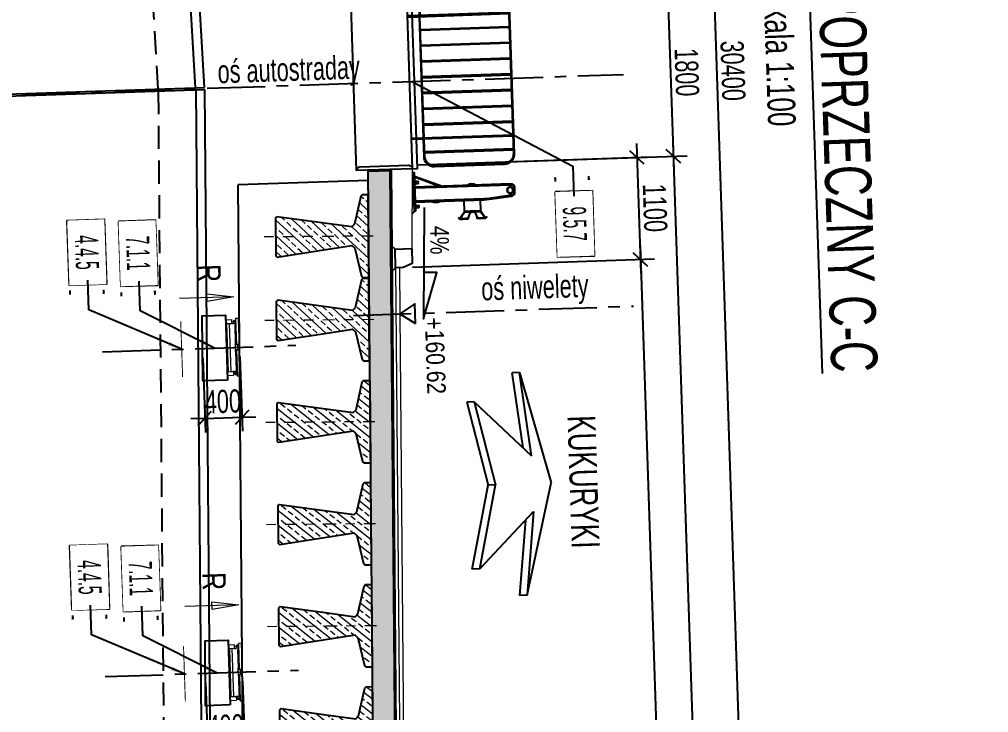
# Model space of a CAD drawing. Header units: metres. Extents: x 8395712 to 9795150, y 4166577 to 5794892.
# Drawn here: x 8418317.16 to 8418327.61, y 5772430.27 to 5772437.74 of the extents above; entities that cross this region are included whole.
import ezdxf
from ezdxf.enums import TextEntityAlignment as Align

# ---------------------------------------------------------------- set-up
doc = ezdxf.new("R2010")
doc.units = ezdxf.units.M
doc.set_wipeout_variables(frame=1)
doc.header["$PDMODE"] = 35
doc.header["$PDSIZE"] = 0.002
doc.linetypes.add('CENTER', pattern=[2, 1.25, -0.25, 0.25, -0.25])
doc.linetypes.add('HIDDEN', pattern=[0.375, 0.25, -0.125])
for name, color, linetype, lineweight in [('$0$AII_M_wyposażenie', 8, 'Continuous', 9), ('AII_M_konstrukcja', 1, 'Continuous', 25), ('AII_M_koty wysokościowe', 1, 'Continuous', 18), ('AII_M_kreskowanie', 8, 'Continuous', 0), ('AII_M_nawierzchnia', 9, 'Continuous', 18), ('AII_M_opisy', 1, 'Continuous', 25), ('AII_M_opisy wymiary', 1, 'Continuous', 25), ('AII_M_osie', 9, 'CENTER', 18), ('AII_M_wymiary', 1, 'Continuous', 25), ('AII_M_wyposazenie', 1, 'Continuous', 25)]:
    doc.layers.add(name, color=color, linetype=linetype, lineweight=lineweight)
for name, color, linetype in [('$4$AII_M_obiekty', 7, 'Continuous'), ('00RysOpi-T', 2, 'Continuous'), ('AII_M_bariery', 8, 'Continuous'), ('AII_M_izolacja', 8, 'Continuous'), ('AII_M_konstrukcja beton', 3, 'Continuous'), ('AII_M_krawężnik', 9, 'Continuous'), ('AII_M_opis', 1, 'Continuous'), ('AII_M_opisy do legendy', 2, 'Continuous'), ('AII_M_osie główne', 8, 'CENTER'), ('AII_M_podpory', 1, 'Continuous'), ('AII_M_wyposażenie', 8, 'Continuous'), ('AII_wyposażenie', 8, 'Continuous')]:
    doc.layers.add(name, color=color, linetype=linetype)
doc.styles.add('AII_norm.', font='CDMSIMPL.shx', dxfattribs={"width": 0.75, "bigfont": 'CDMBIGPL.shx'})
doc.styles.add('CDMSTYLE', font='CDMSIMPL.shx', dxfattribs={"width": 0.7, "bigfont": 'CDMBIGPL.shx'})
doc.dimstyles.new('CDM-ME100MM', dxfattribs={"dimscale": 0.1, "dimtxt": 2.5, "dimasz": 1.5, "dimexe": 1.5, "dimexo": 1, "dimgap": 0.5, "dimtad": 1, "dimdec": 0, "dimlfac": 1000, "dimrnd": 1, "dimzin": 9, "dimtxsty": 'CDMSTYLE', "dimblk": 'OBLIQUE', "dimcen": 2.5, "dimdle": 1.5, "dimclrd": 9, "dimclre": 9, "dimclrt": 1, "dimadec": 1, "dimazin": 2, "dimtfac": 1, "dimtdec": 0, "dimtix": 1, "dimtmove": 2, "dimatfit": 3, "dimldrblk": 'DOT', "dimfxl": 1, "dimtvp": 1, "dimtolj": 1, "dimtzin": 0, "dimlwd": 25, "dimlwe": 25, "dimarcsym": 0})
doc.dimstyles.new('CDM-ME100MM$7', dxfattribs={"dimscale": 0.1, "dimtxt": 2.5, "dimasz": 1.5, "dimexe": 1.5, "dimexo": 1, "dimgap": 0.5, "dimtad": 1, "dimdec": 0, "dimlfac": 1000, "dimrnd": 1, "dimzin": 9, "dimtxsty": 'CDMSTYLE', "dimblk": 'OBLIQUE', "dimcen": 2.5, "dimdle": 1.5, "dimclrd": 9, "dimclre": 9, "dimclrt": 1, "dimadec": 1, "dimazin": 2, "dimtfac": 1, "dimtdec": 0, "dimtix": 1, "dimtmove": 2, "dimatfit": 3, "dimfxl": 1, "dimtvp": 1, "dimtolj": 1, "dimtzin": 0, "dimlwd": 25, "dimlwe": 25, "dimarcsym": 0})

# ---------------------------------------------------------------- blocks, each defined once
blk = doc.blocks.new('Deska_0.6')
at = {"layer": 'AII_M_wyposażenie', "color": 0, "linetype": 'ByBlock', "lineweight": -2}
blk.add_lwpolyline([(0, 0), (0, -0.6, 0.414214), (0.04, -0.56), (0.04, -0.04, 0.414214)], format="xyb", close=True, dxfattribs=at)
blk = doc.blocks.new('Barieroporęcz_1.1')
at = {"layer": 'AII_M_bariery', "color": 0, "linetype": 'ByBlock', "lineweight": -2}
for p, q in [((-0.23, 0.537), (-0.23, 0.717)), ((-0.23, 0.717), (-0.11, 0.717)), ((-0.11, 0.717), (-0.11, 0.537)), ((0.052, 0.669), (0.05, 0.667)), ((-0.11, 0.537), (-0.23, 0.537)), ((-0.112, 0.275), (-0.11, 0.273)), ((0.17, 0.013), (0.05, 0.313)), ((0.161, 0.013), (0.05, 0.291)), ((-0.17, 0.013), (-0.15, 0.013)), ((0.09, 0.013), (0.11, 0.013))]:
    blk.add_line(p, q, dxfattribs=at)
for points in [[(-0.11, 0.013), (-0.11, 0.751, -0.028091), (-0.108, 0.785), (-0.08, 1.053, -0.371293), (-0.037, 1.09), (0.007, 1.09, -0.414214), (0.05, 1.047), (0.05, 0.013)], [(0.042, 0.013), (0.042, 1.047, 0.414214), (0.007, 1.082), (-0.037, 1.082, 0.361555), (-0.071, 1.053), (-0.072, 1.052), (-0.1, 0.785, 0.028091), (-0.102, 0.751), (-0.102, 0.013)], [(-0.31, 0.491), (-0.31, 0.517), (-0.31, 0.573, -0.324981), (-0.305, 0.58), (-0.268, 0.592), (-0.243, 0.6, 0.324981), (-0.238, 0.607), (-0.238, 0.627), (-0.238, 0.647, 0.324981), (-0.243, 0.653), (-0.274, 0.663), (-0.305, 0.673, -0.324981), (-0.31, 0.68), (-0.31, 0.704), (-0.31, 0.762, -0.15172), (-0.309, 0.766), (-0.299, 0.78), (-0.297, 0.778), (-0.306, 0.765, 0.15172), (-0.307, 0.761), (-0.307, 0.704), (-0.307, 0.682, 0.324981), (-0.302, 0.676), (-0.274, 0.666), (-0.24, 0.655, -0.324981), (-0.235, 0.649), (-0.235, 0.627), (-0.235, 0.605, -0.324981), (-0.24, 0.598), (-0.268, 0.589), (-0.302, 0.578, 0.324981), (-0.307, 0.571), (-0.307, 0.517), (-0.307, 0.492, 0.15172), (-0.306, 0.488), (-0.297, 0.475), (-0.299, 0.473), (-0.309, 0.487, -0.15172), (-0.31, 0.491, 0.15172), (-0.309, 0.487)], [(0.052, 0.669, -0.305469), (0.052, 0.584), (0.05, 0.587, 0.3), (0.05, 0.667)], [(-0.112, 0.275, 0.305469), (-0.112, 0.191), (-0.11, 0.193, -0.3), (-0.11, 0.273, -0.425)]]:
    blk.add_lwpolyline(points, format="xyb", dxfattribs=at)
blk.add_lwpolyline([(-0.259, 0.526), (-0.238, 0.539, 0.252386), (-0.235, 0.545), (-0.235, 0.602), (-0.235, 0.708, 0.252386), (-0.238, 0.714), (-0.265, 0.732), (-0.304, 0.757), (-0.301, 0.761), (-0.265, 0.738), (-0.233, 0.717, -0.252386), (-0.23, 0.711), (-0.23, 0.602), (-0.23, 0.542, -0.252386), (-0.233, 0.537), (-0.259, 0.52), (-0.301, 0.492), (-0.304, 0.496)], format="xyb", close=True, dxfattribs=at)
for points in [[(-0.21, 0.013), (-0.21, 0), (0.21, 0), (0.21, 0.013)], [(-0.146, 0.013), (-0.174, 0.013), (-0.174, 0.024), (-0.146, 0.024)], [(-0.17, 0.024), (-0.17, 0.05), (-0.167, 0.053), (-0.153, 0.053), (-0.15, 0.05), (-0.15, 0.024)], [(0.114, 0.013), (0.086, 0.013), (0.086, 0.024), (0.114, 0.024)], [(0.09, 0.024), (0.09, 0.05), (0.093, 0.053), (0.107, 0.053), (0.11, 0.05), (0.11, 0.024)]]:
    blk.add_lwpolyline(points, close=True, dxfattribs=at)
for radius in [0.035, 0.03]:
    blk.add_circle((-0.015, 1.039), radius, dxfattribs=at)
blk = doc.blocks.new('Kierunek_do')
at = {"layer": 'AII_M_opis', "color": 0}
for p, q in [((-0.6, -0.15), (0, 0)), ((0.6, -0.15), (0, 0)), ((-0.15, -0.1), (-0.6, -0.15)), ((-0.45, -0.4), (-0.15, -0.1)), ((0.45, -0.4), (0.15, -0.1)), ((0.15, -0.1), (0.6, -0.15)), ((-0.195, -0.145), (-0.6, -0.19)), ((-0.6, -0.15), (-0.6, -0.19)), ((0.195, -0.145), (0.6, -0.19)), ((0.6, -0.15), (0.6, -0.19)), ((-0.45, -0.4), (0, -0.3)), ((0.45, -0.4), (0, -0.3)), ((0, -0.3), (0, -0.34)), ((-0.45, -0.44), (0, -0.34)), ((0.45, -0.44), (0, -0.34)), ((-0.45, -0.4), (-0.45, -0.44)), ((0.45, -0.4), (0.45, -0.44))]:
    blk.add_line(p, q, dxfattribs=at)
at = {"layer": 'AII_M_opis', "color": 2, "lineweight": 25, "style": 'AII_norm.', "width": 0.7, "flags": 4}
blk.add_attdef('KIERUNEK', text='', height=0.15, rotation=360, dxfattribs=at).set_placement((0, 0.175), align=Align.MIDDLE_CENTER)
blk = doc.blocks.new('$0$ŁożGarn GJ-flat-1')
at = {"layer": '$0$AII_M_wyposażenie', "linetype": 'Continuous', "lineweight": -2, "ltscale": 0.01}
for p, q in [((-0.31, 0.107), (-0.31, 0.14)), ((-0.31, 0.14), (0.31, 0.14)), ((-0.03, 0.107), (-0.31, 0.107)), ((-0.301, 0.101), (-0.301, 0.107)), ((-0.033, 0.107), (-0.033, 0.101)), ((0.03, 0.124), (-0.03, 0.124)), ((-0.03, 0.124), (-0.03, 0.107)), ((-0.025, 0.119), (-0.03, 0.119)), ((-0.025, 0.112), (-0.03, 0.112)), ((0.025, 0.119), (-0.025, 0.119)), ((-0.025, 0.119), (-0.025, 0.098)), ((0.025, 0.119), (0.03, 0.119)), ((0.025, 0.119), (0.025, 0.098)), ((0.025, 0.112), (0.03, 0.112)), ((0.03, 0.124), (0.03, 0.107)), ((0.31, 0.107), (0.03, 0.107)), ((0.033, 0.107), (0.033, 0.101)), ((0.301, 0.101), (0.301, 0.107)), ((0.31, 0.14), (0.31, 0.107)), ((-0.301, 0.101), (-0.033, 0.101)), ((-0.26, 0.065), (-0.3, 0.065)), ((-0.3, 0), (-0.3, 0.065)), ((-0.3, 0), (0.3, 0)), ((-0.292, 0.098), (-0.245, 0.098)), ((-0.292, 0.083), (-0.292, 0.098)), ((-0.292, 0.083), (-0.257, 0.083)), ((-0.28, 0.065), (-0.28, 0.083)), ((-0.26, 0.065), (-0.257, 0.065)), ((-0.26, 0.012), (-0.26, 0.065)), ((-0.26, 0.06), (-0.257, 0.06)), ((0.26, 0.036), (-0.26, 0.036)), ((-0.26, 0.012), (0.26, 0.012)), ((-0.257, 0.06), (-0.257, 0.083)), ((-0.245, 0.095), (-0.245, 0.101)), ((-0.044, 0.095), (-0.245, 0.095)), ((-0.044, 0.098), (-0.044, 0.101)), ((-0.044, 0.098), (-0.025, 0.098)), ((-0.044, 0.098), (-0.044, 0.092)), ((0.044, 0.092), (-0.044, 0.092)), ((0.044, 0.098), (0.025, 0.098)), ((0.301, 0.101), (0.033, 0.101)), ((0.044, 0.098), (0.044, 0.101)), ((0.044, 0.098), (0.044, 0.092)), ((0.245, 0.095), (0.044, 0.095)), ((0.245, 0.095), (0.245, 0.101)), ((0.292, 0.098), (0.245, 0.098)), ((0.292, 0.083), (0.257, 0.083)), ((0.257, 0.06), (0.257, 0.083)), ((0.26, 0.065), (0.257, 0.065)), ((0.26, 0.06), (0.257, 0.06)), ((0.26, 0.065), (0.3, 0.065)), ((0.26, 0.012), (0.26, 0.065)), ((0.28, 0.065), (0.28, 0.083)), ((0.292, 0.083), (0.292, 0.098)), ((0.3, 0), (0.3, 0.065))]:
    blk.add_line(p, q, dxfattribs=at)
blk = doc.blocks.new('*E134')
at = {"layer": '$4$AII_M_obiekty', "lineweight": 18, "rotation": 0.000850774965542019}
blk.add_blockref('$0$ŁożGarn GJ-flat-1', (0, -0.24), dxfattribs=at)
blk = doc.blocks.new('Spadek')
at = {"layer": 'AII_M_wymiary', "color": 9}
blk.add_lwpolyline([(-0.2999, 0), (0.2999, 0), (0.0499, 0.07), (0.0499, 0.07), (0.0499, 0)], dxfattribs=at)
at = {"layer": 'AII_M_wymiary', "color": 1, "style": 'CDMSTYLE', "width": 0.8}
blk.add_attdef('SP', text='', height=0.1, rotation=360, dxfattribs=at).set_placement((-0.125, 0.035), align=Align.CENTER)
blk = doc.blocks.new('_OBLIQUE')
at = {"color": 0, "linetype": 'ByBlock'}
blk.add_line((-0.5, -0.5), (0.5, 0.5), dxfattribs=at)
blk = doc.blocks.new('*D370')
at = {"layer": 'AII_M_opisy wymiary', "color": 9, "linetype": 'ByBlock', "lineweight": 25, "transparency": 16777216}
for p, q in [((8418324.147, 5772438.213), (8418324.217, 5772436.114)), ((8418321.395, 5772437.971), (8418324.302, 5772438.068)), ((8418321.455, 5772436.172), (8418324.362, 5772436.269))]:
    blk.add_line(p, q, dxfattribs=at)
at = {"layer": 'Defpoints', "color": 0, "linetype": 'ByBlock', "lineweight": 25, "transparency": 16777216}
for p in [(8418321.295, 5772437.967), (8418324.212, 5772436.264), (8418321.355, 5772436.168)]:
    blk.add_point(p, dxfattribs=at)
at = {"layer": 'AII_M_opisy wymiary', "color": 9, "linetype": 'ByBlock', "lineweight": 25, "transparency": 16777216, "xscale": 0.15, "yscale": 0.15, "zscale": 0.15}
for p, rotation in [((8418324.152, 5772438.063), 91.92062238634111), ((8418324.212, 5772436.264), 271.9206223863411)]:
    blk.add_blockref('_OBLIQUE', p, dxfattribs=dict(at, rotation=rotation))
at = {"layer": 'AII_M_opisy wymiary', "color": 1, "linetype": 'ByBlock', "lineweight": 25, "transparency": 16777216, "insert": (8418324.357, 5772437.169), "char_height": 0.25, "attachment_point": 5, "rotation": 271.9206, "style": 'CDMSTYLE'}
blk.add_mtext('\\A1;1800', dxfattribs=at)
blk = doc.blocks.new('_DOT')
at = {"color": 0, "linetype": 'ByBlock'}
blk.add_line((-0.5, 0), (-1, 0), dxfattribs=at)
at = {"color": 0, "linetype": 'ByBlock', "const_width": 0.5}
blk.add_lwpolyline([(-0.25, 0, 1), (0.25, 0, 1)], format="xyb", close=True, dxfattribs=at)
blk = doc.blocks.new('*D371')
at = {"layer": 'AII_M_opisy wymiary', "color": 9, "linetype": 'ByBlock', "lineweight": 25, "transparency": 16777216}
for p, q in [((8418323.816, 5772436.401), (8418323.863, 5772435.002)), ((8418321.455, 5772436.172), (8418323.971, 5772436.256)), ((8418321.398, 5772435.069), (8418324.008, 5772435.157))]:
    blk.add_line(p, q, dxfattribs=at)
at = {"layer": 'Defpoints', "color": 0, "linetype": 'ByBlock', "lineweight": 25, "transparency": 16777216}
for p in [(8418321.355, 5772436.168), (8418323.858, 5772435.152), (8418321.298, 5772435.066)]:
    blk.add_point(p, dxfattribs=at)
at = {"layer": 'AII_M_opisy wymiary', "color": 9, "linetype": 'ByBlock', "lineweight": 25, "transparency": 16777216, "xscale": 0.15, "yscale": 0.15, "zscale": 0.15}
for p, rotation in [((8418323.821, 5772436.251), 91.92062238634111), ((8418323.858, 5772435.152), 271.9206223863411)]:
    blk.add_blockref('_OBLIQUE', p, dxfattribs=dict(at, rotation=rotation))
at = {"layer": 'AII_M_opisy wymiary', "color": 1, "linetype": 'ByBlock', "lineweight": 25, "transparency": 16777216, "insert": (8418324.014, 5772435.707), "char_height": 0.25, "attachment_point": 5, "rotation": 271.9206, "style": 'CDMSTYLE'}
blk.add_mtext('\\A1;1100', dxfattribs=at)
blk = doc.blocks.new('*D372')
at = {"layer": 'AII_M_opisy wymiary', "color": 9, "linetype": 'ByBlock', "lineweight": 25, "transparency": 16777216}
for p, q in [((8418323.853, 5772435.301), (8418324.241, 5772423.708)), ((8418321.398, 5772435.069), (8418324.008, 5772435.157)), ((8418321.526, 5772423.767), (8418324.386, 5772423.863))]:
    blk.add_line(p, q, dxfattribs=at)
at = {"layer": 'Defpoints', "color": 0, "linetype": 'ByBlock', "lineweight": 25, "transparency": 16777216}
for p in [(8418321.298, 5772435.066), (8418324.236, 5772423.858), (8418321.426, 5772423.764)]:
    blk.add_point(p, dxfattribs=at)
at = {"layer": 'AII_M_opisy wymiary', "color": 9, "linetype": 'ByBlock', "lineweight": 25, "transparency": 16777216, "xscale": 0.15, "yscale": 0.15, "zscale": 0.15}
for p, rotation in [((8418323.858, 5772435.152), 91.92062238634111), ((8418324.236, 5772423.858), 271.9206223863411)]:
    blk.add_blockref('_OBLIQUE', p, dxfattribs=dict(at, rotation=rotation))
at = {"layer": 'AII_M_opisy wymiary', "color": 1, "linetype": 'ByBlock', "lineweight": 25, "transparency": 16777216, "insert": (8418324.222, 5772429.511), "char_height": 0.25, "attachment_point": 5, "rotation": 271.9206, "style": 'CDMSTYLE'}
blk.add_mtext('\\A1;11300', dxfattribs=at)
blk = doc.blocks.new('*D369')
at = {"layer": 'AII_M_opisy wymiary', "color": 9, "linetype": 'ByBlock', "lineweight": 25, "transparency": 16777216}
for p, q in [((8418324.207, 5772436.414), (8418324.697, 5772421.822)), ((8418321.455, 5772436.172), (8418324.362, 5772436.269)), ((8418321.716, 5772421.872), (8418324.842, 5772421.977))]:
    blk.add_line(p, q, dxfattribs=at)
at = {"layer": 'Defpoints', "color": 0, "linetype": 'ByBlock', "lineweight": 25, "transparency": 16777216}
for p in [(8418321.355, 5772436.168), (8418324.692, 5772421.972), (8418321.616, 5772421.869)]:
    blk.add_point(p, dxfattribs=at)
at = {"layer": 'AII_M_opisy wymiary', "color": 9, "linetype": 'ByBlock', "lineweight": 25, "transparency": 16777216, "xscale": 0.15, "yscale": 0.15, "zscale": 0.15}
for p, rotation in [((8418324.212, 5772436.264), 91.92062238634111), ((8418324.692, 5772421.972), 271.9206223863411)]:
    blk.add_blockref('_OBLIQUE', p, dxfattribs=dict(at, rotation=rotation))
at = {"layer": 'AII_M_opisy wymiary', "color": 1, "linetype": 'ByBlock', "lineweight": 25, "transparency": 16777216, "insert": (8418324.627, 5772429.124), "char_height": 0.25, "attachment_point": 5, "rotation": 271.9206, "style": 'CDMSTYLE'}
blk.add_mtext('\\A1;14300', dxfattribs=at)
blk = doc.blocks.new('*D366')
at = {"layer": 'AII_M_opisy wymiary', "color": 9, "linetype": 'ByBlock', "lineweight": 25, "transparency": 16777216}
for p, q in [((8418324.164, 5772452.522), (8418325.193, 5772421.839)), ((8418320.697, 5772452.255), (8418324.319, 5772452.377)), ((8418321.716, 5772421.872), (8418325.338, 5772421.994))]:
    blk.add_line(p, q, dxfattribs=at)
at = {"layer": 'Defpoints', "color": 0, "linetype": 'ByBlock', "lineweight": 25, "transparency": 16777216}
for p in [(8418320.597, 5772452.252), (8418325.188, 5772421.989), (8418321.616, 5772421.869)]:
    blk.add_point(p, dxfattribs=at)
at = {"layer": 'AII_M_opisy wymiary', "color": 9, "linetype": 'ByBlock', "lineweight": 25, "transparency": 16777216, "xscale": 0.15, "yscale": 0.15, "zscale": 0.15}
for p, rotation in [((8418324.169, 5772452.372), 91.92062238634111), ((8418325.188, 5772421.989), 271.9206223863411)]:
    blk.add_blockref('_OBLIQUE', p, dxfattribs=dict(at, rotation=rotation))
at = {"layer": 'AII_M_opisy wymiary', "color": 1, "linetype": 'ByBlock', "lineweight": 25, "transparency": 16777216, "insert": (8418324.854, 5772437.186), "char_height": 0.25, "attachment_point": 5, "rotation": 271.9206, "style": 'CDMSTYLE'}
blk.add_mtext('\\A1;30400', dxfattribs=at)
blk = doc.blocks.new('00kota3')
at = {"layer": 'AII_M_koty wysokościowe', "color": 0, "linetype": 'Continuous', "lineweight": -2}
blk.add_lwpolyline([(1.08, 1.66), (-1.04, 1.66), (0, 0)], close=True, dxfattribs=at)
at = {"layer": 'AII_M_koty wysokościowe', "color": 0, "linetype": 'Continuous', "lineweight": -2, "style": 'CDMSTYLE', "width": 0.85}
blk.add_attdef('%%P000.000', (0.49, 2.69), '', height=2, dxfattribs=at)
blk = doc.blocks.new('OpiNum01')
at = {"layer": 'AII_M_opisy do legendy', "color": 0, "linetype": 'Continuous'}
blk.add_lwpolyline([(-3.5, -2), (3.5, -2), (3.5, 2), (-3.5, 2)], close=True, dxfattribs=at)
at = {"color": 9, "linetype": 'Continuous', "lineweight": 25, "style": 'CDMSTYLE', "width": 0.7, "flags": 1}
for tag, p in [('NAZWAPOL', (-4.1, -6.8)), ('NAZWAANG', (-4.1, -10.48)), ('SPECYF', (-4.1, -14.15)), ('ID', (-4.1, -17.82)), ('BAZA', (-4.1, -21.5)), ('RYSUNEK', (-4.1, -25.17))]:
    blk.add_attdef(tag, p, '', height=2, dxfattribs=at)
at = {"layer": 'AII_M_opisy do legendy', "linetype": 'Continuous', "lineweight": -2, "style": 'CDMSTYLE', "width": 0.5}
blk.add_attdef('NR', text='', height=2.5, dxfattribs=at).set_placement((0, 0), align=Align.MIDDLE)
at = {"color": 0, "linetype": 'Continuous'}
blk.add_wipeout([(-3.5, -2), (3.5, -2), (3.5, 2), (-3.5, 2)], dxfattribs=at).dxf.layer = 'AII_M_opisy do legendy'
blk = doc.blocks.new('OpiTxt01')
at = {"color": 0, "linetype": 'Continuous', "lineweight": 20, "style": 'CDMSTYLE', "width": 0.7}
blk.add_attdef('TEKST_GORNY', (1, 0.89), '', height=2, dxfattribs=at)
at = {"color": 0, "linetype": 'Continuous', "lineweight": -2, "style": 'CDMSTYLE', "width": 0.7}
blk.add_attdef('TEKST_DOLNY', (1.05, -2.73), '', height=2, dxfattribs=at)
blk = doc.blocks.new('Balustrada1_1x2m')
at = {"color": 0, "linetype": 'ByBlock', "lineweight": -2}
blk.add_lwpolyline([(-0.769, 0, 0.414214), (-0.881, -0.112), (-0.881, -0.868, 0.414214), (-0.769, -0.98), (-0.581, -0.98), (-0.581, -0.968), (-0.769, -0.968, -0.414214), (-0.869, -0.868), (-0.869, -0.112, -0.414214), (-0.769, -0.012), (0.939, -0.012, -0.414214), (1.039, -0.112), (1.039, -0.868, -0.414214), (0.939, -0.968), (0.751, -0.968), (0.751, -0.98), (0.939, -0.98, 0.414214), (1.051, -0.868), (1.051, -0.112, 0.414214), (0.939, 0, 0)], format="xyb", close=True, dxfattribs=at)
for points in [[(-0.73, -0.968), (-0.73, -0.012), (-0.72, -0.012), (-0.72, -0.968)], [(-0.581, -1.1), (-0.569, -1.1), (-0.569, -0.012), (-0.581, -0.012)], [(-0.43, -0.97), (-0.43, -0.012), (-0.42, -0.012), (-0.42, -0.97)], [(-0.26, -0.97), (-0.26, -0.012), (-0.25, -0.012), (-0.25, -0.97)], [(-0.08, -0.97), (-0.08, -0.012), (-0.09, -0.012), (-0.09, -0.97)], [(0.09, -0.97), (0.09, -0.012), (0.08, -0.012), (0.08, -0.97)], [(0.26, -0.97), (0.26, -0.012), (0.25, -0.012), (0.25, -0.97)], [(0.43, -0.97), (0.43, -0.012), (0.42, -0.012), (0.42, -0.97)], [(0.6, -0.97), (0.6, -0.012), (0.59, -0.012), (0.59, -0.97)], [(0.751, -1.1), (0.739, -1.1), (0.739, -0.012), (0.751, -0.012)], [(0.9, -0.968), (0.9, -0.012), (0.89, -0.012), (0.89, -0.968)], [(-0.569, -0.98), (0.739, -0.98), (0.739, -0.97), (-0.569, -0.97)]]:
    blk.add_lwpolyline(points, close=True, dxfattribs=at)
blk = doc.blocks.new('*D401')
at = {"layer": 'AII_M_opisy wymiary', "color": 9, "linetype": 'ByBlock', "lineweight": 25, "transparency": 16777216}
for p, q in [((8418319.568, 5772430.605), (8418319.595, 5772429.8)), ((8418319.169, 5772430.592), (8418319.196, 5772429.787)), ((8418319.191, 5772429.937), (8418319.041, 5772429.932)), ((8418319.191, 5772429.937), (8418319.59, 5772429.95)), ((8418319.59, 5772429.95), (8418319.74, 5772429.955))]:
    blk.add_line(p, q, dxfattribs=at)
at = {"layer": 'Defpoints', "color": 0, "linetype": 'ByBlock', "lineweight": 25, "transparency": 16777216}
for p in [(8418319.165, 5772430.692), (8418319.565, 5772430.705), (8418319.59, 5772429.95)]:
    blk.add_point(p, dxfattribs=at)
at = {"layer": 'AII_M_opisy wymiary', "color": 9, "linetype": 'ByBlock', "lineweight": 25, "transparency": 16777216, "xscale": 0.15, "yscale": 0.15, "zscale": 0.15}
for p, rotation in [((8418319.191, 5772429.937), 1.920622386341133), ((8418319.59, 5772429.95), 181.9206223863411)]:
    blk.add_blockref('_OBLIQUE', p, dxfattribs=dict(at, rotation=rotation))
at = {"layer": 'AII_M_opisy wymiary', "color": 1, "linetype": 'ByBlock', "lineweight": 25, "transparency": 16777216, "insert": (8418319.385, 5772430.119), "char_height": 0.25, "attachment_point": 5, "rotation": 1.9206, "style": 'CDMSTYLE'}
blk.add_mtext('\\A1;400', dxfattribs=at)
blk = doc.blocks.new('*D402')
at = {"layer": 'AII_M_opisy wymiary', "color": 9, "linetype": 'ByBlock', "lineweight": 25, "transparency": 16777216}
for p, q in [((8418319.139, 5772434.093), (8418319.166, 5772433.288)), ((8418319.539, 5772434.106), (8418319.566, 5772433.301)), ((8418319.161, 5772433.438), (8418319.011, 5772433.433)), ((8418319.161, 5772433.438), (8418319.561, 5772433.451)), ((8418319.561, 5772433.451), (8418319.711, 5772433.456))]:
    blk.add_line(p, q, dxfattribs=at)
at = {"layer": 'Defpoints', "color": 0, "linetype": 'ByBlock', "lineweight": 25, "transparency": 16777216}
for p in [(8418319.136, 5772434.193), (8418319.535, 5772434.206), (8418319.561, 5772433.451)]:
    blk.add_point(p, dxfattribs=at)
at = {"layer": 'AII_M_opisy wymiary', "color": 9, "linetype": 'ByBlock', "lineweight": 25, "transparency": 16777216, "xscale": 0.15, "yscale": 0.15, "zscale": 0.15}
for p, rotation in [((8418319.561, 5772433.451), 181.9206223863411), ((8418319.161, 5772433.438), 1.920622386341133)]:
    blk.add_blockref('_OBLIQUE', p, dxfattribs=dict(at, rotation=rotation))
at = {"layer": 'AII_M_opisy wymiary', "color": 1, "linetype": 'ByBlock', "lineweight": 25, "transparency": 16777216, "insert": (8418319.355, 5772433.62), "char_height": 0.25, "attachment_point": 5, "rotation": 1.9206, "style": 'CDMSTYLE'}
blk.add_mtext('\\A1;400', dxfattribs=at)

msp = doc.modelspace()

# ---------------------------------------------------------------- hatches: boundary and pattern name
at = {"layer": 'AII_M_kreskowanie', "lineweight": 25}
h = msp.add_hatch(dxfattribs=at)
h.set_pattern_fill('ANSI33', color=256, scale=0.5, angle=-88.07938)
h.set_pattern_definition([(316.92062, (8418311.75526, 5772465.75377), (0.08537637, 0.09130102), []), (316.92062, (8418311.75822, 5772465.66543), (0.08537637, 0.09130102), [0.0625, -0.03125])])
h.paths.add_polyline_path([(8418320.9191, 5772436.1036), (8418321.0218, 5772424.0502), (8418321.1798, 5772421.9043), (8418321.4197, 5772421.9124), (8418321.2617, 5772424.0583), (8418321.1589, 5772436.1116)])
at = {"layer": 'AII_M_kreskowanie'}
h = msp.add_hatch(dxfattribs=at)
h.set_pattern_fill('ANSI33', color=256, scale=0.5, angle=-87.79312)
h.set_pattern_definition([(317.206884, (8418178.65507, 5770629.55886), (0.0849191424, 0.091726437), []), (317.206884, (8418178.65847, 5770629.47054), (0.0849191424, 0.091726437), [0.0625, -0.03125])])
h.paths.add_polyline_path([(8418319.9268, 5772435.1906), (8418319.9418, 5772435.1779), (8418320.7459, 5772435.3018), (8418320.7761, 5772435.2721), (8418320.8487, 5772434.9727), (8418320.8638, 5772434.9578), (8418320.9288, 5772434.9584), (8418320.9212, 5772435.8484), (8418320.8562, 5772435.8478), (8418320.8414, 5772435.8327), (8418320.7739, 5772435.5321), (8418320.7442, 5772435.5018), (8418319.9381, 5772435.612), (8418319.9233, 5772435.5991)])
h = msp.add_hatch(dxfattribs=at)
h.set_pattern_fill('ANSI33', color=256, scale=0.5, angle=-87.79312)
h.set_pattern_definition([(317.206884, (8418178.66274, 5770628.65861), (0.0849191424, 0.091726437), []), (317.206884, (8418178.66614, 5770628.57029), (0.0849191424, 0.091726437), [0.0625, -0.03125])])
h.paths.add_polyline_path([(8418319.9345, 5772434.2904), (8418319.9494, 5772434.2777), (8418320.7536, 5772434.4016), (8418320.7838, 5772434.3718), (8418320.8564, 5772434.0725), (8418320.8715, 5772434.0576), (8418320.9365, 5772434.0581), (8418320.9289, 5772434.9481), (8418320.8639, 5772434.9476), (8418320.849, 5772434.9324), (8418320.7816, 5772434.6318), (8418320.7519, 5772434.6016), (8418319.9457, 5772434.7118), (8418319.931, 5772434.6988)])
h = msp.add_hatch(dxfattribs=at)
h.set_pattern_fill('ANSI33', color=256, scale=0.5, angle=-83.2119)
h.set_pattern_definition([(321.788101, (8418324.6773, 5770594.89624), (0.077321448, 0.098216056), []), (321.788101, (8418324.68775, 5770594.80847), (0.077321448, 0.098216056), [0.0625, -0.03125])])
h.paths.add_polyline_path([(8418319.9404, 5772433.5985), (8418319.9551, 5772433.6115), (8418320.7612, 5772433.5013), (8418320.791, 5772433.5315), (8418320.8584, 5772433.8321), (8418320.8733, 5772433.8472), (8418320.9383, 5772433.8478), (8418320.9459, 5772432.9578), (8418320.8809, 5772432.9573), (8418320.8658, 5772432.9722), (8418320.7932, 5772433.2715), (8418320.7629, 5772433.3013), (8418319.9588, 5772433.1774), (8418319.9439, 5772433.1901)])
h = msp.add_hatch(dxfattribs=at)
h.set_pattern_fill('ANSI33', color=256, scale=0.5, angle=-83.2119)
h.set_pattern_definition([(321.788101, (8418324.68668, 5770593.79628), (0.077321448, 0.098216056), []), (321.788101, (8418324.69713, 5770593.70851), (0.077321448, 0.098216056), [0.0625, -0.03125])])
h.paths.add_polyline_path([(8418319.9498, 5772432.4985), (8418319.9645, 5772432.5115), (8418320.7706, 5772432.4013), (8418320.8004, 5772432.4316), (8418320.8678, 5772432.7322), (8418320.8827, 5772432.7473), (8418320.9477, 5772432.7478), (8418320.9553, 5772431.8579), (8418320.8903, 5772431.8573), (8418320.8751, 5772431.8722), (8418320.8026, 5772432.1716), (8418320.7723, 5772432.2013), (8418319.9682, 5772432.0774), (8418319.9532, 5772432.0901)])
h = msp.add_hatch(dxfattribs=at)
h.set_pattern_fill('ANSI33', color=256, scale=0.5, angle=-83.2119)
h.set_pattern_definition([(321.788101, (8418324.69606, 5770592.69632), (0.077321448, 0.098216056), []), (321.788101, (8418324.70651, 5770592.60855), (0.077321448, 0.098216056), [0.0625, -0.03125])])
h.paths.add_polyline_path([(8418319.9591, 5772431.3986), (8418319.9739, 5772431.4116), (8418320.78, 5772431.3014), (8418320.8097, 5772431.3316), (8418320.8772, 5772431.6322), (8418320.892, 5772431.6473), (8418320.957, 5772431.6479), (8418320.9646, 5772430.7579), (8418320.8996, 5772430.7574), (8418320.8845, 5772430.7722), (8418320.812, 5772431.0716), (8418320.7817, 5772431.1014), (8418319.9776, 5772430.9774), (8418319.9626, 5772430.9902)])
h = msp.add_hatch(dxfattribs=at)
h.set_pattern_fill('ANSI33', color=256, scale=0.5, angle=-83.2119)
h.set_pattern_definition([(321.788101, (8418324.70544, 5770591.59636), (0.077321448, 0.098216056), []), (321.788101, (8418324.71589, 5770591.50859), (0.077321448, 0.098216056), [0.0625, -0.03125])])
h.paths.add_polyline_path([(8418319.9685, 5772430.2986), (8418319.9832, 5772430.3116), (8418320.7894, 5772430.2014), (8418320.8191, 5772430.2317), (8418320.8866, 5772430.5322), (8418320.9014, 5772430.5474), (8418320.9664, 5772430.5479), (8418320.974, 5772429.658), (8418320.909, 5772429.6574), (8418320.8939, 5772429.6723), (8418320.8213, 5772429.9717), (8418320.7911, 5772430.0014), (8418319.9869, 5772429.8775), (8418319.972, 5772429.8902)])

# ---------------------------------------------------------------- linework, layer by layer
at = {"layer": 'AII_M_bariery', "color": 8, "elevation": 0}
for points in [[(8418321.3964, 5772436.0992), (8418321.4063, 5772436.0899)], [(8418321.4204, 5772435.6701), (8418321.3934, 5772435.6413)]]:
    msp.add_lwpolyline(points, dxfattribs=at)
at = {"layer": 'AII_M_izolacja', "linetype": 'HIDDEN', "ltscale": 0.5, "const_width": 0.01, "elevation": 0}
msp.add_lwpolyline([(8418320.9189, 5772436.1086), (8418321.1639, 5772436.1168), (8418321.2667, 5772424.0584), (8418321.4251, 5772421.9075), (8418321.18, 5772421.8993)], dxfattribs=at)
at = {"layer": 'AII_M_izolacja', "elevation": 0}
msp.add_lwpolyline([(8418321.1688, 5772436.1219), (8418321.2717, 5772424.0586), (8418321.4304, 5772421.9027)], dxfattribs=at)
at = {"layer": 'AII_M_konstrukcja', "color": 2, "elevation": 0}
for points in [[(8418320.3983, 5772435.2483), (8418320.7459, 5772435.3018), (8418320.7761, 5772435.2721), (8418320.8487, 5772434.9727), (8418320.8638, 5772434.9578), (8418320.9288, 5772434.9584), (8418320.9212, 5772435.8484), (8418320.8562, 5772435.8478), (8418320.8414, 5772435.8327), (8418320.7739, 5772435.5321), (8418320.7442, 5772435.5018), (8418319.9381, 5772435.612), (8418319.9233, 5772435.5991), (8418319.9268, 5772435.1906), (8418319.9418, 5772435.1779), (8418320.3983, 5772435.2483)], [(8418320.406, 5772434.348), (8418320.7536, 5772434.4016), (8418320.7838, 5772434.3718), (8418320.8564, 5772434.0725), (8418320.8715, 5772434.0576), (8418320.9365, 5772434.0581), (8418320.9289, 5772434.9481), (8418320.8639, 5772434.9476), (8418320.849, 5772434.9324), (8418320.7816, 5772434.6318), (8418320.7519, 5772434.6016), (8418319.9457, 5772434.7118), (8418319.931, 5772434.6988), (8418319.9345, 5772434.2904), (8418319.9494, 5772434.2777), (8418320.406, 5772434.348)], [(8418320.4128, 5772433.5489), (8418320.7612, 5772433.5013), (8418320.791, 5772433.5315), (8418320.8584, 5772433.8321), (8418320.8733, 5772433.8472), (8418320.9383, 5772433.8478), (8418320.9459, 5772432.9578), (8418320.8809, 5772432.9573), (8418320.8658, 5772432.9722), (8418320.7932, 5772433.2715), (8418320.7629, 5772433.3013), (8418319.9588, 5772433.1774), (8418319.9439, 5772433.1901), (8418319.9404, 5772433.5985), (8418319.9551, 5772433.6115), (8418320.4128, 5772433.5489)], [(8418320.4222, 5772432.4489), (8418320.7706, 5772432.4013), (8418320.8004, 5772432.4316), (8418320.8678, 5772432.7322), (8418320.8827, 5772432.7473), (8418320.9477, 5772432.7478), (8418320.9553, 5772431.8579), (8418320.8903, 5772431.8573), (8418320.8751, 5772431.8722), (8418320.8026, 5772432.1716), (8418320.7723, 5772432.2013), (8418319.9682, 5772432.0774), (8418319.9532, 5772432.0901), (8418319.9498, 5772432.4985), (8418319.9645, 5772432.5115), (8418320.4222, 5772432.4489)], [(8418320.4316, 5772431.349), (8418320.78, 5772431.3014), (8418320.8097, 5772431.3316), (8418320.8772, 5772431.6322), (8418320.892, 5772431.6473), (8418320.957, 5772431.6479), (8418320.9646, 5772430.7579), (8418320.8996, 5772430.7574), (8418320.8845, 5772430.7722), (8418320.812, 5772431.0716), (8418320.7817, 5772431.1014), (8418319.9776, 5772430.9774), (8418319.9626, 5772430.9902), (8418319.9591, 5772431.3986), (8418319.9739, 5772431.4116), (8418320.4316, 5772431.349)], [(8418320.441, 5772430.249), (8418320.7894, 5772430.2014), (8418320.8191, 5772430.2317), (8418320.8866, 5772430.5322), (8418320.9014, 5772430.5474), (8418320.9664, 5772430.5479), (8418320.974, 5772429.658), (8418320.909, 5772429.6574), (8418320.8939, 5772429.6723), (8418320.8213, 5772429.9717), (8418320.7911, 5772430.0014), (8418319.9869, 5772429.8775), (8418319.972, 5772429.8902), (8418319.9685, 5772430.2986), (8418319.9832, 5772430.3116), (8418320.441, 5772430.249)]]:
    msp.add_lwpolyline(points, dxfattribs=at)
at = {"layer": 'AII_M_konstrukcja beton', "elevation": 0}
for points in [[(8418320.9191, 5772436.1036), (8418321.1589, 5772436.1116), (8418321.2617, 5772424.0583), (8418321.4197, 5772421.9124), (8418321.1798, 5772421.9043)], [(8418320.9191, 5772436.1036), (8418321.0218, 5772424.0502), (8418321.1798, 5772421.9043), (8418321.4197, 5772421.9124), (8418321.2617, 5772424.0583), (8418321.1589, 5772436.1116), (8418320.9191, 5772436.1036)]]:
    msp.add_lwpolyline(points, dxfattribs=at)
at = {"layer": 'AII_M_krawężnik', "color": 8, "elevation": 0}
for points in [[(8418321.1759, 5772435.2959), (8418321.2111, 5772435.2629)], [(8418321.2178, 5772435.063), (8418321.1782, 5772435.0206)]]:
    msp.add_lwpolyline(points, dxfattribs=at)
at = {"layer": 'AII_M_krawężnik', "elevation": 0}
msp.add_lwpolyline([(8418321.2178, 5772435.063), (8418321.2111, 5772435.2629), (8418321.391, 5772435.2689), (8418321.3964, 5772435.109), (8418321.2978, 5772435.0657)], close=True, dxfattribs=at)
at = {"layer": 'AII_M_nawierzchnia', "elevation": 0}
for points in [[(8418321.3966, 5772436.1296), (8418321.391, 5772435.2689)], [(8418321.2578, 5772435.0643), (8418321.2621, 5772434.5642), (8418321.2941, 5772430.8132), (8418321.3261, 5772427.0621), (8418321.3516, 5772424.0613)]]:
    msp.add_lwpolyline(points, dxfattribs=at)
at = {"layer": 'AII_M_nawierzchnia', "color": 8, "elevation": 0}
msp.add_lwpolyline([(8418321.2178, 5772435.063), (8418321.3117, 5772424.06)], dxfattribs=at)
at = {"layer": 'AII_M_opisy', "color": 10, "lineweight": 18, "elevation": 0}
for points in [[(8418319.4736, 5772434.7493), (8418319.1853, 5772434.6991), (8418319.1826, 5772434.78), (8418319.4736, 5772434.7493), (8418318.8887, 5772434.7296)], [(8418319.5282, 5772431.4297), (8418319.2399, 5772431.3795), (8418319.2372, 5772431.4604), (8418319.5282, 5772431.4297), (8418318.9433, 5772431.4101)]]:
    msp.add_lwpolyline(points, dxfattribs=at)
at = {"layer": 'AII_M_opisy', "color": 1, "lineweight": 25, "ltscale": 0.5, "elevation": 0}
for points in [[(8418319.4051, 5772433.8516), (8418319.1385, 5772433.8426), (8418319.1325, 5772434.5428), (8418319.3816, 5772434.5512)], [(8418319.4349, 5772430.3506), (8418319.1683, 5772430.3417), (8418319.1624, 5772431.0418), (8418319.4115, 5772431.0502)]]:
    msp.add_lwpolyline(points, close=True, dxfattribs=at)
at = {"layer": 'AII_M_opisy wymiary', "color": 1, "linetype": 'ByBlock', "lineweight": 40}
msp.add_circle((8418171.8303, 5772432.124), 22459.4841, dxfattribs=at)
at = {"layer": 'AII_M_osie', "color": 9, "lineweight": 25, "ltscale": 0.5}
for p, q in [((8418318.056, 5772434.1565), (8418320.1405, 5772434.2264)), ((8418318.0858, 5772430.6555), (8418320.1704, 5772430.7255))]:
    msp.add_line(p, q, dxfattribs=at)
at = {"layer": 'AII_M_osie główne', "ltscale": 0.5, "elevation": 0}
for points in [[(8418317.1864, 5772436.9289), (8418323.6748, 5772437.1465)], [(8418317.1864, 5772436.9289), (8418323.6748, 5772437.1465)], [(8418320.7624, 5772434.5474), (8418323.7819, 5772434.6487)]]:
    msp.add_lwpolyline(points, dxfattribs=at)
at = {"layer": 'AII_M_osie główne', "lineweight": 18, "ltscale": 0.1, "elevation": 0}
for points in [[(8418320.975, 5772435.4038), (8418319.7751, 5772435.3936)], [(8418320.9827, 5772434.5035), (8418319.7827, 5772434.4933)], [(8418320.9921, 5772433.4032), (8418319.7921, 5772433.393)], [(8418321.0015, 5772432.3033), (8418319.8015, 5772432.2931)], [(8418321.0108, 5772431.2033), (8418319.8109, 5772431.1931)]]:
    msp.add_lwpolyline(points, dxfattribs=at)
at = {"layer": 'AII_M_podpory', "color": 1, "linetype": 'ByBlock', "lineweight": -2}
for p, q in [((8418314.4388, 5772436.8468), (8418319.156, 5772437.0062)), ((8418314.4394, 5772436.8268), (8418319.1567, 5772436.985))]:
    msp.add_line(p, q, dxfattribs=at)
at = {"layer": 'AII_M_podpory', "color": 2, "linetype": 'ByBlock', "lineweight": -2}
for p in [(8418320.9199, 5772436.0035), (8418319.6389, 5772422.0528)]:
    msp.add_line(p, (8418319.5204, 5772435.9566), dxfattribs=at)
at = {"layer": 'AII_M_podpory', "color": 1, "linetype": 'ByBlock', "lineweight": -2, "elevation": 0}
for points in [[(8418319.156, 5772437.0062), (8418318.2819, 5772451.9253)], [(8418319.061, 5772437.003), (8418318.1871, 5772451.9196)], [(8418319.0617, 5772436.9818), (8418319.1891, 5772422.0389)], [(8418319.1567, 5772436.985), (8418319.2841, 5772422.0396)]]:
    msp.add_lwpolyline(points, dxfattribs=at)
at = {"layer": 'AII_M_podpory', "color": 1, "linetype": 'HIDDEN', "lineweight": 25, "elevation": 0}
for points in [[(8418318.6561, 5772436.9893), (8418317.7821, 5772451.9073)], [(8418318.6568, 5772436.9682), (8418318.7842, 5772422.0241)]]:
    msp.add_lwpolyline(points, dxfattribs=at)
at = {"layer": 'AII_M_wyposazenie', "const_width": 0.01, "elevation": 0}
for points in [[(8418318.9006, 5772434.485), (8418318.9207, 5772433.8853)], [(8418318.9304, 5772430.984), (8418318.9505, 5772430.3844)]]:
    msp.add_lwpolyline(points, dxfattribs=at)
at = {"layer": 'AII_M_wyposażenie', "linetype": 'Continuous', "lineweight": 25, "elevation": 0}
msp.add_lwpolyline([(8418320.7969, 5772436.1095), (8418320.7339, 5772437.9884)], dxfattribs=at)
msp.add_lwpolyline([(8418321.3336, 5772438.0085), (8418321.3966, 5772436.1296), (8418321.452, 5772436.1314), (8418321.389, 5772438.0104)], close=True, dxfattribs=at)

# ---------------------------------------------------------------- block references
at = {"color": 1, "linetype": 'Continuous', "lineweight": 25, "xscale": 0.1, "yscale": 0.1, "zscale": 0.1, "rotation": 271.9206224257207}
msp.add_blockref('00kota3', (8418321.2621, 5772434.5642), dxfattribs=at).add_auto_attribs({'%%P000.000': '+160.62'})
at = {"layer": 'AII_M_bariery', "xscale": -1, "rotation": 271.9206224382555}
msp.add_blockref('Barieroporęcz_1.1', (8418321.4134, 5772435.88), dxfattribs=at)
at = {"layer": 'AII_M_opis'}
ref = msp.add_blockref('Kierunek_do', (8418322.8942, 5772432.7429), dxfattribs=dict(at, xscale=2, yscale=2, zscale=2, rotation=271.9206224382555))
ref.add_attrib('KIERUNEK', 'KUKURYKI', dxfattribs={"color": 2, "lineweight": 25, "height": 0.3, "rotation": 271.92062, "style": 'AII_norm.', "width": 0.7}).set_placement((8418323.244, 5772432.7546), align=Align.MIDDLE_CENTER)
at = {"layer": 'AII_M_wymiary', "xscale": 1.999999999999999, "yscale": 1.999999999999999, "zscale": 1.999999999999999, "rotation": 269.6300123956166}
msp.add_blockref('Spadek', (8418321.5211, 5772435.111), dxfattribs=at).add_auto_attribs({'SP': '4%'})
at = {"layer": 'AII_M_wyposażenie', "xscale": -1, "rotation": 271.9206224382555}
msp.add_blockref('Deska_0.6', (8418321.3966, 5772436.1296), dxfattribs=at)
at = {"layer": 'AII_M_wyposażenie', "lineweight": 0, "ltscale": 0.5, "extrusion": (0, 0, -1), "zscale": -0.9999999999999996, "rotation": 88.07937756174445}
for p in [(-8418319.6352, 5772434.209), (-8418319.6651, 5772430.7081)]:
    msp.add_blockref('*E134', p, dxfattribs=at)
at = {"layer": 'AII_wyposażenie', "lineweight": 25, "rotation": 271.9206223863411}
msp.add_blockref('Balustrada1_1x2m', (8418322.4687, 5772437.2326), dxfattribs=at)
at = {"layer": 'Defpoints', "color": 250, "linetype": 'Continuous', "lineweight": 0, "xscale": 0.1, "yscale": 0.1, "zscale": 0.1, "rotation": 271.9206223259876}
msp.add_blockref('OpiTxt01', (8418323.13, 5772436.1553), dxfattribs=at).add_auto_attribs({'TEKST_GORNY': '-', 'TEKST_DOLNY': '-'})

# ---------------------------------------------------------------- texts
at = {"layer": 'AII_M_opis', "color": 3, "ltscale": 2, "style": 'AII_norm.', "width": 0.7}
msp.add_text('%%UPRZEKRÓJ POPRZECZNY C-C', height=0.5, rotation=271.92062, dxfattribs=at).set_placement((8418325.8037, 5772437.3186), align=Align.CENTER)
at = {"layer": 'AII_M_opis', "color": 1, "ltscale": 2, "style": 'AII_norm.', "width": 0.7}
msp.add_text('skala 1:100', height=0.3, rotation=271.92062, dxfattribs=at).set_placement((8418325.2109, 5772437.2987), align=Align.CENTER)
at = {"layer": 'AII_M_opis', "style": 'AII_norm.', "width": 0.7}
for s, p in [('oś autostraday', (8418319.3014, 5772437.0499)), ('oś niwelety', (8418322.1448, 5772434.7097))]:
    msp.add_text(s, height=0.25, rotation=1.92062, dxfattribs=at).set_placement(p)
at = {"layer": 'AII_M_opisy', "color": 10, "lineweight": 18, "style": 'CDMSTYLE', "width": 0.8}
for p in [(8418319.2065, 5772435.0035), (8418319.2611, 5772431.6839)]:
    msp.add_text('R', height=0.25, rotation=271.92062, dxfattribs=at).set_placement(p, align=Align.MIDDLE_CENTER)

# ---------------------------------------------------------------- dimensions: what is measured, and where the dimension line sits
at = {"layer": 'AII_M_opisy wymiary', "color": 1, "linetype": 'ByBlock', "lineweight": 25}
for base, p1, p2, angle, picture, middle in [((8418325.1881, 5772421.9887), (8418320.5968, 5772452.2518), (8418321.6157, 5772421.8689), 271.92062, '*D366', (8418324.8536, 5772437.186)), ((8418324.2124, 5772436.264), (8418321.295, 5772437.9672), (8418321.3553, 5772436.1682), 271.92062, '*D370', (8418324.3572, 5772437.1694)), ((8418323.8576, 5772435.1515), (8418321.3553, 5772436.1682), (8418321.2978, 5772435.0657), 271.92062, '*D371', (8418324.0141, 5772435.7071)), ((8418324.6917, 5772421.9721), (8418321.3553, 5772436.1682), (8418321.6157, 5772421.8689), 271.92062, '*D369', (8418324.6269, 5772429.1239)), ((8418324.2363, 5772423.8579), (8418321.2978, 5772435.0657), (8418321.4257, 5772423.7636), 271.92062, '*D372', (8418324.2219, 5772429.5106)), ((8418319.5606, 5772433.4513), (8418319.1355, 5772434.1927), (8418319.5353, 5772434.2061), 1.92062, '*D402', (8418319.3548, 5772433.6195)), ((8418319.5904, 5772429.9504), (8418319.1654, 5772430.6917), (8418319.5651, 5772430.7052), 1.92062, '*D401', (8418319.3847, 5772430.1186))]:
    dim = msp.add_linear_dim(base=base, p1=p1, p2=p2, angle=angle, dimstyle='CDM-ME100MM', dxfattribs=at)
    dim.commit()
    dim.dimension.update_dxf_attribs({"geometry": picture, "text_midpoint": middle})

# ---------------------------------------------------------------- next in the draw order: block references
at = {"layer": '00RysOpi-T', "color": 1, "linetype": 'Continuous', "lineweight": 0, "xscale": 0.1, "yscale": 0.1, "zscale": 0.1, "rotation": 271.9206223259876}
msp.add_blockref('OpiNum01', (8418323.1508, 5772435.5356), dxfattribs=at).add_auto_attribs({'NR': '9.5.7'})
at = {"layer": '00RysOpi-T', "color": 1, "linetype": 'Continuous', "lineweight": 0}
ref = msp.add_blockref('OpiNum01', (8418317.888, 5772435.2279), dxfattribs=dict(at, xscale=-0.1, yscale=0.1, zscale=0.1, rotation=271.9206231581157))
ref.add_attrib('NR', '4.4.5', dxfattribs={"layer": 'AII_M_opisy do legendy', "linetype": 'Continuous', "lineweight": -2, "height": 0.25, "rotation": 271.92062, "style": 'CDMSTYLE', "width": 0.5}).set_placement((8418317.888, 5772435.2279), align=Align.MIDDLE)
ref = msp.add_blockref('OpiNum01', (8418317.9178, 5772431.7269), dxfattribs=dict(at, xscale=-0.1, yscale=0.1, zscale=0.1, rotation=271.9206231581157))
ref.add_attrib('NR', '4.4.5', dxfattribs={"layer": 'AII_M_opisy do legendy', "linetype": 'Continuous', "lineweight": -2, "height": 0.25, "rotation": 271.92062, "style": 'CDMSTYLE', "width": 0.5}).set_placement((8418317.9178, 5772431.7269), align=Align.MIDDLE)

# ---------------------------------------------------------------- next in the draw order: block references
at = {"layer": 'Defpoints', "color": 250, "linetype": 'Continuous', "lineweight": 0}
ref = msp.add_blockref('OpiTxt01', (8418317.9087, 5772434.6082), dxfattribs=dict(at, xscale=-0.1, yscale=0.1, zscale=0.1, rotation=271.9206231581157))
ref.add_attrib('TEKST_GORNY', '-', (8418317.9908, 5772434.8311), dxfattribs={"layer": '0', "color": 0, "linetype": 'Continuous', "lineweight": 20, "height": 0.2, "rotation": 271.92062, "style": 'CDMSTYLE', "width": 0.7})
ref.add_attrib('TEKST_DOLNY', '-', (8418317.6282, 5772434.8238), dxfattribs={"layer": '0', "color": 0, "linetype": 'Continuous', "lineweight": -2, "height": 0.2, "rotation": 271.92062, "style": 'CDMSTYLE', "width": 0.7})
ref = msp.add_blockref('OpiTxt01', (8418317.9386, 5772431.1073), dxfattribs=dict(at, xscale=-0.1, yscale=0.1, zscale=0.1, rotation=271.9206231581157))
ref.add_attrib('TEKST_GORNY', '-', (8418318.0206, 5772431.3301), dxfattribs={"layer": '0', "color": 0, "linetype": 'Continuous', "lineweight": 20, "height": 0.2, "rotation": 271.92062, "style": 'CDMSTYLE', "width": 0.7})
ref.add_attrib('TEKST_DOLNY', '-', (8418317.6581, 5772431.3229), dxfattribs={"layer": '0', "color": 0, "linetype": 'Continuous', "lineweight": -2, "height": 0.2, "rotation": 271.92062, "style": 'CDMSTYLE', "width": 0.7})

# ---------------------------------------------------------------- next in the draw order: leaders
at = {"layer": '00RysOpi-T', "color": 9, "linetype": 'Continuous', "lineweight": 0}
for points in [[(8418321.3928, 5772437.07), (8418323.13, 5772436.1553), (8418323.1408, 5772435.8355)], [(8418318.9106, 5772434.1852), (8418317.9087, 5772434.6082), (8418317.898, 5772434.928)], [(8418318.9405, 5772430.6842), (8418317.9386, 5772431.1073), (8418317.9279, 5772431.4271)]]:
    msp.add_leader(points, dimstyle='CDM-ME100MM$7', dxfattribs=at)

# ---------------------------------------------------------------- next in the draw order: block references
at = {"layer": '00RysOpi-T', "color": 1, "linetype": 'Continuous', "lineweight": 0, "xscale": 0.1, "yscale": 0.1, "zscale": 0.1, "rotation": 271.9206238515128}
for p in [(8418318.4412, 5772435.2186), (8418318.4703, 5772431.7137)]:
    msp.add_blockref('OpiNum01', p, dxfattribs=at).add_auto_attribs({'NR': '7.1.1'})

# ---------------------------------------------------------------- next in the draw order: block references
at = {"layer": 'Defpoints', "color": 250, "linetype": 'Continuous', "lineweight": 0, "xscale": 0.1, "yscale": 0.1, "zscale": 0.1, "rotation": 271.9206238515128}
for p in [(8418318.4513, 5772434.9188), (8418318.4803, 5772431.4138)]:
    msp.add_blockref('OpiTxt01', p, dxfattribs=at).add_auto_attribs({'TEKST_GORNY': '-', 'TEKST_DOLNY': '-'})

# ---------------------------------------------------------------- next in the draw order: leaders
at = {"layer": '00RysOpi-T', "color": 9, "linetype": 'Continuous', "lineweight": 0}
for points in [[(8418319.2653, 5772434.1971), (8418318.462, 5772434.599), (8418318.4513, 5772434.9188)], [(8418319.2944, 5772430.6921), (8418318.491, 5772431.094), (8418318.4803, 5772431.4138)]]:
    msp.add_leader(points, dimstyle='CDM-ME100MM$7', dxfattribs=at)

doc.saveas('drawing.dxf')
